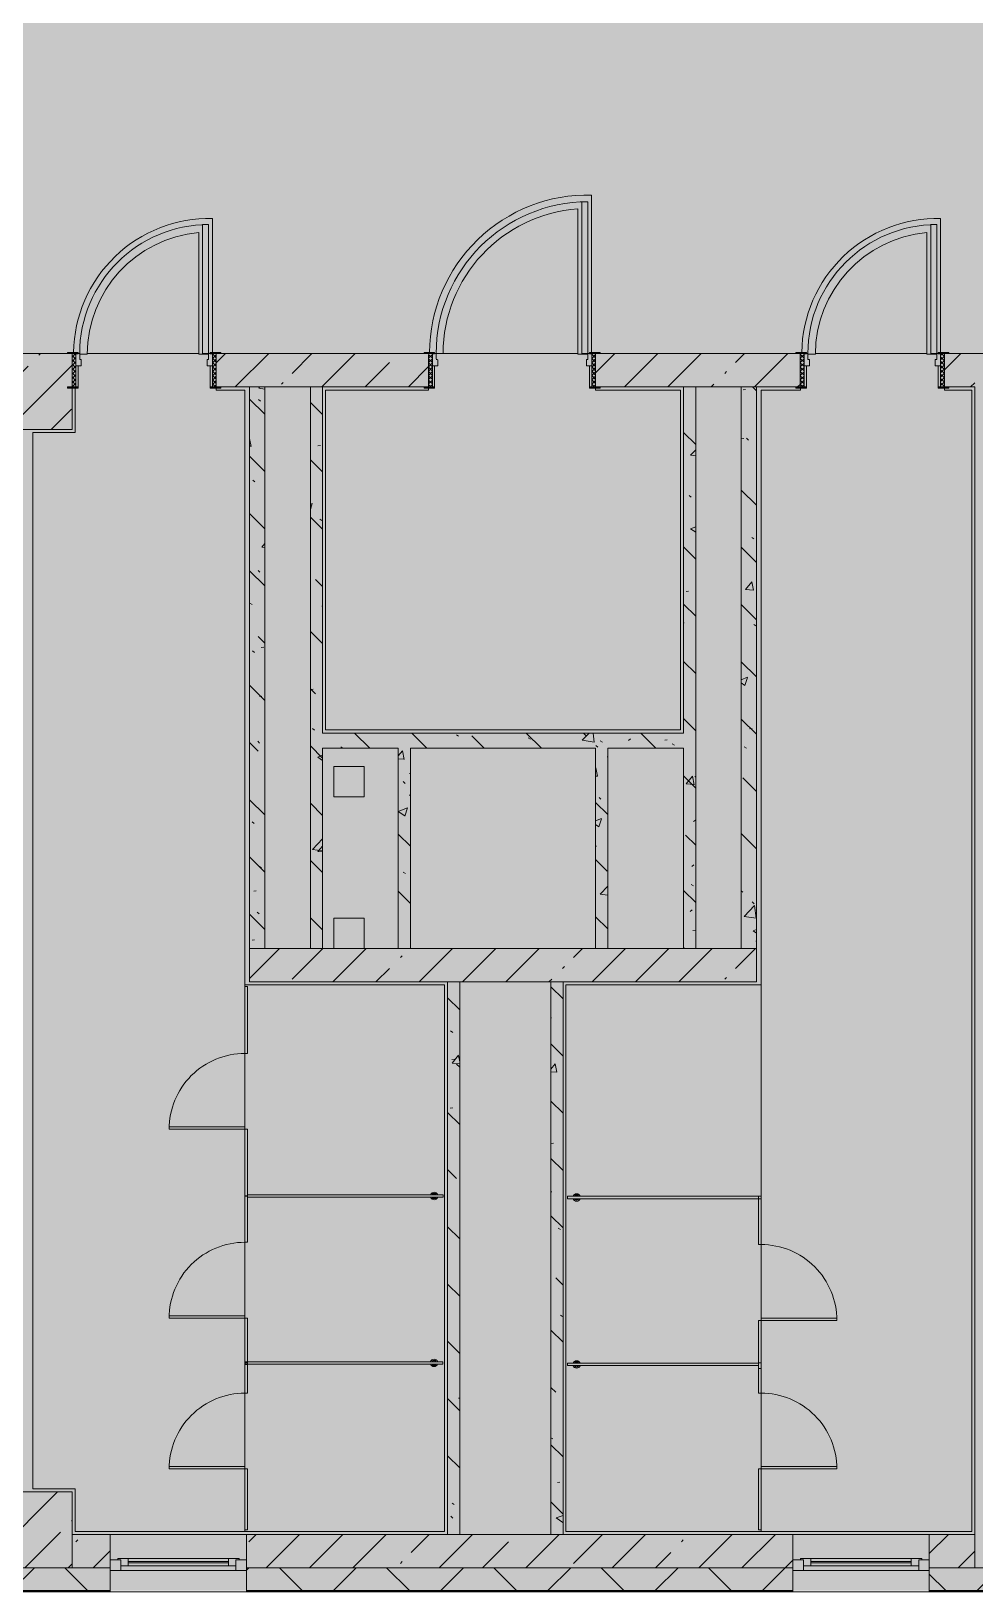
# Model space of a CAD drawing. Header units: millimetres. Extents: x 2623 to 216772, y -8553 to 29000.
# Drawn here: x 155402 to 161622, y -258 to 10024 of the extents above; entities that cross this region are included whole.
import ezdxf

# ---------------------------------------------------------------- set-up
doc = ezdxf.new("R2010")
doc.units = ezdxf.units.MM
doc.layers.add('A-DETL-GENF-6', color=7, linetype='Continuous', lineweight=9, true_color=0xc0c0c0, transparency=0.4)
for name, color, linetype, lineweight, true_color in [('A-DOOR-3', 7, 'Continuous', 5, 0xaaaaaa), ('A-DOOR-4', 7, 'Continuous', 5, 0xe2e2e2), ('A-DOOR-5', 7, 'Continuous', 5, 0xb7b7b7), ('A-DOOR-6', 7, 'Continuous', 5, 0x737373), ('A-DOOR-FRAM-3', 7, 'Continuous', 5, 0xe2e2e2), ('A-DOOR-FRAM-4', 7, 'Continuous', 5, 0xaaaaaa), ('A-DOOR-FRAM-5', 7, 'Continuous', 5, 0xb7b7b7), ('A-FLOR-2', 7, 'Continuous', 5, 0xb7b7b7), ('A-GENM-2', 7, 'Continuous', 5, 0x737373), ('A-GENM-4', 7, 'Continuous', 5, 0xe2ddcd), ('A-GLAZ-2', 7, 'Continuous', 5, 0x737373), ('A-WALL-4', 7, 'Continuous', 5, 0x737373), ('A-WALL-5', 7, 'Continuous', 9, 0x737373), ('I-WALL-3', 7, 'Continuous', 5, 0x737373), ('I-WALL-5', 7, 'Continuous', 5, 0x787878), ('S-COLS-2', 7, 'Continuous', 5, 0x737373)]:
    doc.layers.add(name, color=color, linetype=linetype, lineweight=lineweight, true_color=true_color)
for name, color, linetype, lineweight in [('A-WALL', 7, 'Continuous', 9), ('A-WALL-3', 7, 'Continuous', 5), ('I-WALL-4', 7, 'Continuous', 5), ('S-COLS-1', 7, 'Continuous', 5)]:
    doc.layers.add(name, color=color, linetype=linetype, lineweight=lineweight)
pattern_1 = [(45, (89762.2, 0), (-285.1231, 285.1231), []), (45, (90047.3, 0), (-285.1231, 285.1231), [504.031, -100.806, 16.764, -84.042])]
pattern_2 = [(135, (89762.2, 0), (-377.1708, -377.1708), [533.4, -88.9, 17.78, -88.9]), (135, (89762.2, 376.94), (-377.1708, -377.1708), []), (50, (89762.2, 0), (637.6445, -55.7866), [66.675, -733.425]), (355, (89762.2, 0), (-123.3494, 668.699), [53.34, -586.74]), (100.451, (89815.3, -4.65), (514.299, 612.908), [56.665, -623.315]), (46.184, (89762.2, 177.8), (948.7764, -147.15), [100.012, -1100.137]), (96.636, (89841.3, 165.5), (830.909, 865.997), [84.998, -934.973]), (351.184, (89762.2, 177.8), (830.918, 865.988), [80.01, -880.11]), (21, (89851.1, 133.35), (530.6506, -357.9283), [66.675, -733.425]), (326, (89851.1, 133.35), (216.308, 644.6585), [53.34, -586.74]), (71.451, (89895.3, 103.5), (746.9596, 286.7243), [56.665, -623.315]), (37.5, (89762.2, 0), (10.8105, 295.9426), [16.764, -562.864, 16.764, -578.866, -588.962]), (37.5, (89762.2, 0), (10.8105, 295.9426), [-1175.258, 16.764, -572.198]), (7.5, (89762.2, 0), (233.8692, 350.6318), [16.764, -322.834, 16.764, -549.529, -224.472]), (7.5, (89762.2, 0), (233.8692, 350.6318), [-905.891, 16.764, -207.708]), (327.5, (89563.95, 0), (474.5678, -20.0513), [16.764, -205.486, 16.764, -676.656, -920.115]), (327.5, (89563.95, 0), (474.5678, -20.0513), [-915.67, 16.764, -903.351]), (317.5, (89475.05, 0), (518.4522, 88.9934), [16.764, -272.161, 16.764, -443.738, -653.415]), (317.5, (89475.05, 0), (518.4522, 88.9934), [-749.427, 16.764, -636.651])]

# ---------------------------------------------------------------- blocks, each defined once
blk = doc.blocks.new('BSC_Колонна _Прямоугольная - 500х500-V88-3_1_2_птичка')
at = {"layer": 'S-COLS-1'}
h = blk.add_hatch(dxfattribs=at)
h.set_pattern_fill('FP_92', color=256, style=0, pattern_type=2)
h.set_pattern_definition([(45, (-65660, -150), (-285.1231, 285.1231), []), (45, (-65374.88, -150), (-285.1231, 285.1231), [504.031, -100.806, 16.764, -84.042])])
h.paths.add_polyline_path([(-250, -250), (250, -250), (250, 250), (-250, 250)])
at = {"layer": 'S-COLS-2'}
for p, q in [((250, 250), (-250, 250)), ((-250, 250), (-250, -250)), ((250, -250), (250, 250)), ((-250, -250), (250, -250))]:
    blk.add_line(p, q, dxfattribs=at)
blk = doc.blocks.new('BSC_Колонна _Прямоугольная - 500х500-V91-3_1_2_птичка')
at = {"layer": 'S-COLS-1'}
h = blk.add_hatch(dxfattribs=at)
h.set_pattern_fill('FP_95', color=256, style=0, pattern_type=2)
h.set_pattern_definition([(45, (-65660, -7650), (-285.1231, 285.1231), []), (45, (-65374.88, -7650), (-285.1231, 285.1231), [504.031, -100.806, 16.764, -84.042])])
h.paths.add_polyline_path([(-250, -250), (250, -250), (250, 22), (220, 22), (220, 30), (250, 30), (250, 250), (-250, 250), (-250, 30)])
at = {"layer": 'S-COLS-2'}
for p, q in [((220, 250), (-250, 250)), ((-250, 250), (-250, -250)), ((250, -250), (250, 22)), ((-250, -250), (250, -250))]:
    blk.add_line(p, q, dxfattribs=at)
blk = doc.blocks.new('120_Окно_СКБ_1Ст - 120_Окно_СКБ_1Ст 900х2500_h_-V106-3_1_2_птичка')
at = {"layer": 'A-GLAZ-2'}
for p, q in [((-450, -127), (-450, -57)), ((-450, -57), (-380, -57)), ((450, -57), (-450, -57)), ((-380, -57), (-380, -127)), ((380, -87), (-380, -87)), ((-380, -87), (-380, -127)), ((-330, -137), (-330, -87)), ((330, -137), (330, -87)), ((380, -127), (380, -57)), ((380, -57), (450, -57)), ((380, -127), (380, -87)), ((450, -57), (450, -127)), ((-380, -127), (-450, -127)), ((-450, -127), (-400, -127)), ((-380, -127), (-400, -127)), ((-400, -127), (-400, -137)), ((-400, -137), (400, -137)), ((400, -137), (-400, -137)), ((-330, -107), (330, -107)), ((330, -117), (-330, -117)), ((450, -127), (380, -127)), ((400, -127), (380, -127)), ((400, -127), (450, -127)), ((400, -137), (400, -127))]:
    blk.add_line(p, q, dxfattribs=at)
blk = doc.blocks.new('110_Дверь_СКБ_1Ст_Внутренняя1 - Д-7_л__950x2100h_Туалет-21784696-3_1_2_птичка')
at = {"layer": 'A-DOOR-3'}
h = blk.add_hatch(dxfattribs=at)
h.set_pattern_fill('FP_36', color=256, style=0, pattern_type=2)
h.set_pattern_definition([(135, (1826.41, 174.685), (-14.14214, -14.14214), []), (225, (1826.41, 174.685), (14.14214, -14.14214), [])])
h.paths.add_polyline_path([(487, -110), (487, 110), (462, 110), (462, -110)])
at = {"layer": 'A-DOOR-4'}
h = blk.add_hatch(color=256, dxfattribs=at)
h.paths.add_polyline_path([(462, 30), (462, 110), (437, 110), (437, 70), (427, 70), (427, 30)])
h.paths.add_polyline_path([(-403, 30), (-403, 70), (-413, 70), (-413, 110), (-438, 110), (-438, 30)])
at = {"layer": 'A-DOOR-FRAM-3'}
for points in [[(397, 110), (437, 110), (437, 960), (397, 960), (397, 539)], [(-423, 110), (-423, 118), (-493, 118), (-493, 110)], [(517, 110), (517, 118), (447, 118), (447, 110)], [(-423, -110), (-423, 30), (-438, 30), (-438, -110)], [(462, -110), (462, 30), (447, 30), (447, -110)], [(-423, -118), (-423, -110), (-493, -110), (-493, -118)], [(517, -118), (517, -110), (447, -110), (447, -118)]]:
    blk.add_hatch(color=256, dxfattribs=at).paths.add_polyline_path(points)
at = {"layer": 'A-DOOR-FRAM-4'}
h = blk.add_hatch(dxfattribs=at)
h.set_pattern_fill('FP_37', color=256, style=0, pattern_type=2)
h.set_pattern_definition([(45, (-296.384, 174.685), (-14.1421, 14.1421), []), (135, (-296.384, 174.685), (-14.1421, -14.1421), [])])
h.paths.add_polyline_path([(-438, -110), (-438, 110), (-463, 110), (-463, -110)])
at = {"layer": 'A-DOOR-5'}
for p, q in [((437, 960), (397, 960)), ((397, 960), (397, 110)), ((437, 110), (437, 960)), ((397, 110), (437, 110))]:
    blk.add_line(p, q, dxfattribs=at)
blk.add_arc((437, 110), 850, 90, 180, dxfattribs=at)
at = {"layer": 'A-DOOR-FRAM-5'}
for p, q in [((-423, 118), (-493, 118)), ((-493, 118), (-493, 110)), ((-493, 110), (-423, 110)), ((-438, 110), (-463, 110)), ((-463, 110), (-463, -110)), ((-413, 110), (-438, 110)), ((-438, 110), (-438, 30)), ((-438, -110), (-438, 110)), ((-423, 110), (-438, 110)), ((-438, 110), (-438, 109)), ((-438, 109), (-423, 109)), ((-423, 110), (-423, 118)), ((-423, 109), (-423, 110)), ((-413, 70), (-413, 110)), ((437, 110), (437, 70)), ((462, 110), (437, 110)), ((517, 118), (447, 118)), ((447, 118), (447, 110)), ((462, 110), (447, 110)), ((447, 110), (447, 109)), ((447, 110), (517, 110)), ((447, 109), (462, 109)), ((462, 30), (462, 110)), ((487, 110), (462, 110)), ((462, 110), (462, -110)), ((462, 109), (462, 110)), ((487, -110), (487, 110)), ((517, 110), (517, 118)), ((-438, 30), (-403, 30)), ((-423, 30), (-438, 30)), ((-438, 30), (-438, -110)), ((-423, -110), (-423, 30)), ((-403, 70), (-413, 70)), ((-403, 30), (-403, 70)), ((437, 70), (427, 70)), ((427, 70), (427, 30)), ((427, 30), (462, 30)), ((462, 30), (447, 30)), ((447, 30), (447, -110)), ((462, -110), (462, 30)), ((-423, -110), (-493, -110)), ((-493, -110), (-493, -118)), ((-493, -118), (-423, -118)), ((-463, -110), (-438, -110)), ((-438, -110), (-423, -110)), ((-423, -118), (-423, -110)), ((447, -110), (462, -110)), ((517, -110), (447, -110)), ((447, -110), (447, -118)), ((447, -118), (517, -118)), ((462, -110), (487, -110)), ((517, -118), (517, -110))]:
    blk.add_line(p, q, dxfattribs=at)
blk = doc.blocks.new('110_Дверь_СКБ_1Ст_Внутренняя1 - Д-4 1100x2100h_су мгн-V116-3_1_2_птичка')
at = {"layer": 'A-DOOR-3'}
h = blk.add_hatch(dxfattribs=at)
h.set_pattern_fill('FP_38', color=256, style=0, pattern_type=2)
h.set_pattern_definition([(135, (1751.41, 174.685), (-14.14214, -14.14214), []), (225, (1751.41, 174.685), (14.14214, -14.14214), [])])
h.paths.add_polyline_path([(562, -110), (562, 110), (537, 110), (537, -110)])
at = {"layer": 'A-DOOR-4'}
h = blk.add_hatch(color=256, dxfattribs=at)
h.paths.add_polyline_path([(502, 30), (537, 30), (537, 110), (512, 110), (512, 70), (502, 70)])
h.paths.add_polyline_path([(-513, 30), (-478, 30), (-480, 70), (-488, 75), (-488, 110), (-513, 110), (-513, 90)])
at = {"layer": 'A-DOOR-FRAM-3'}
for points in [[(472, 110), (512, 110), (512, 1110), (472, 1110)], [(-546, 110), (-498, 110), (-498, 118), (-568, 118), (-568, 110)], [(592, 110), (592, 118), (522, 118), (522, 110)], [(-498, -110), (-498, 30), (-513, 30), (-513, -110)], [(537, -110), (537, 30), (522, 30), (522, -110)], [(-498, -118), (-498, -110), (-568, -110), (-568, -118)], [(592, -118), (592, -110), (522, -110), (522, -118)]]:
    blk.add_hatch(color=256, dxfattribs=at).paths.add_polyline_path(points)
at = {"layer": 'A-DOOR-FRAM-4'}
h = blk.add_hatch(dxfattribs=at)
h.set_pattern_fill('FP_39', color=256, style=0, pattern_type=2)
h.set_pattern_definition([(45, (-371.384, 174.685), (-14.1421, 14.1421), []), (135, (-371.384, 174.685), (-14.1421, -14.1421), [])])
h.paths.add_polyline_path([(-513, -110), (-513, 110), (-538, 105), (-538, -110)])
at = {"layer": 'A-DOOR-5'}
for p, q in [((472, 1110), (472, 110)), ((512, 1110), (472, 1110)), ((512, 110), (512, 1110)), ((472, 110), (512, 110))]:
    blk.add_line(p, q, dxfattribs=at)
blk.add_arc((512, 110), 1000, 90, 180, dxfattribs=at)
at = {"layer": 'A-DOOR-FRAM-5'}
for p, q in [((-498, 118), (-568, 118)), ((-568, 118), (-568, 110)), ((-568, 110), (-498, 110)), ((-513, 110), (-538, 110)), ((-538, 105), (-538, -110)), ((-488, 110), (-513, 110)), ((-513, 110), (-513, 30)), ((-513, -110), (-513, 110)), ((-498, 110), (-513, 110)), ((-513, 110), (-513, 109)), ((-513, 109), (-498, 109)), ((-498, 110), (-498, 118)), ((-498, 109), (-498, 110)), ((-488, 75), (-488, 110)), ((512, 110), (512, 70)), ((537, 110), (512, 110)), ((592, 118), (522, 118)), ((522, 118), (522, 110)), ((537, 110), (522, 110)), ((522, 110), (522, 109)), ((522, 110), (592, 110)), ((522, 109), (537, 109)), ((537, 30), (537, 110)), ((562, 110), (537, 110)), ((537, 110), (537, -110)), ((537, 109), (537, 110)), ((562, -110), (562, 110)), ((592, 110), (592, 118)), ((-513, 30), (-478, 30)), ((-498, 30), (-513, 30)), ((-513, 30), (-513, -110)), ((-498, -110), (-498, 30)), ((-480, 70), (-488, 70)), ((-478, 30), (-478, 69)), ((512, 70), (502, 70)), ((502, 70), (502, 30)), ((502, 30), (537, 30)), ((537, 30), (522, 30)), ((522, 30), (522, -110)), ((537, -110), (537, 30)), ((-498, -110), (-568, -110)), ((-568, -110), (-568, -118)), ((-568, -118), (-498, -118)), ((-538, -110), (-513, -110)), ((-513, -110), (-498, -110)), ((-498, -118), (-498, -110)), ((522, -110), (537, -110)), ((592, -110), (522, -110)), ((522, -110), (522, -118)), ((522, -118), (592, -118)), ((537, -110), (562, -110)), ((592, -118), (592, -110))]:
    blk.add_line(p, q, dxfattribs=at)
blk = doc.blocks.new('131_Сантехническая перегородка_Дверь_ поз_4 - СД-1-V223-3_1_2_птичка')
at = {"layer": 'A-GENM-4'}
for points in [[(-190, 8), (-190, -8), (250, -8), (250, 8), (-81, 8)], [(750, -8), (1190, -8), (1190, 8), (750, 8)]]:
    blk.add_hatch(color=256, dxfattribs=at).paths.add_polyline_path(points)
at = {"layer": 'A-DOOR-6'}
for p, q in [((266, 508), (250, 508)), ((250, 8), (250, 508)), ((266, 8), (266, 508)), ((266, 8), (250, 8))]:
    blk.add_line(p, q, dxfattribs=at)
blk.add_arc((250, 8), 500, 360, 90, dxfattribs=at)
at = {"layer": 'A-GENM-2'}
for p, q in [((250, 8), (-190, 8)), ((-190, 8), (-190, -8)), ((250, -8), (250, 8)), ((1190, 8), (750, 8)), ((750, 8), (750, -8)), ((1190, -8), (1190, 8)), ((-190, -8), (250, -8)), ((750, -8), (1190, -8))]:
    blk.add_line(p, q, dxfattribs=at)
blk = doc.blocks.new('131_Сантехническая перегородка_Дверь - СД-1-V224-3_1_2_птичка')
at = {"layer": 'A-GENM-4'}
for points in [[(0, -8), (317, -8), (317, 8), (0, 8)], [(817, 8), (817, -8), (1135, -8), (1135, 8)]]:
    blk.add_hatch(color=256, dxfattribs=at).paths.add_polyline_path(points)
at = {"layer": 'A-DOOR-6'}
for p, q in [((333, -8), (317, -8)), ((317, -8), (317, -508)), ((333, -8), (333, -508)), ((333, -508), (317, -508))]:
    blk.add_line(p, q, dxfattribs=at)
blk.add_arc((317, -8), 500, 270, 0, dxfattribs=at)
at = {"layer": 'A-GENM-2'}
for p, q in [((317, 8), (0, 8)), ((0, 8), (0, -8)), ((317, -8), (317, 8)), ((1135, 8), (817, 8)), ((817, 8), (817, -8)), ((1135, -8), (1135, 8)), ((0, -8), (317, -8)), ((817, -8), (1135, -8))]:
    blk.add_line(p, q, dxfattribs=at)
blk = doc.blocks.new('131_Сантехническая перегородка_Дверь - СД-1-V225-3_1_2_птичка')
at = {"layer": 'A-GENM-4'}
for points in [[(0, -8), (305, -8), (305, 8), (0, 8)], [(805, -8), (1110, -8), (1110, 8), (805, 8)]]:
    blk.add_hatch(color=256, dxfattribs=at).paths.add_polyline_path(points)
at = {"layer": 'A-DOOR-6'}
for p, q in [((321, 508), (305, 508)), ((305, 8), (305, 508)), ((321, 8), (321, 508)), ((321, 8), (305, 8))]:
    blk.add_line(p, q, dxfattribs=at)
blk.add_arc((305, 8), 500, 360, 90, dxfattribs=at)
at = {"layer": 'A-GENM-2'}
for p, q in [((305, 8), (0, 8)), ((0, 8), (0, -8)), ((305, -8), (305, 8)), ((1110, 8), (805, 8)), ((805, 8), (805, -8)), ((1110, -8), (1110, 8)), ((0, -8), (305, -8)), ((805, -8), (1110, -8))]:
    blk.add_line(p, q, dxfattribs=at)
blk = doc.blocks.new('131_Сантехническая перегородка_Дверь_сдвиг_ - СД-1-V226-3_1_2_птичка')
at = {"layer": 'A-GENM-4'}
for points in [[(0, -8), (400, -8), (400, 8), (0, 8)], [(900, -8), (1100, -8), (1100, 8), (900, 8)]]:
    blk.add_hatch(color=256, dxfattribs=at).paths.add_polyline_path(points)
at = {"layer": 'A-DOOR-6'}
for p, q in [((416, 508), (400, 508)), ((400, 8), (400, 508)), ((416, 8), (416, 508)), ((416, 8), (400, 8))]:
    blk.add_line(p, q, dxfattribs=at)
blk.add_arc((400, 8), 500, 360, 90, dxfattribs=at)
at = {"layer": 'A-GENM-2'}
for p, q in [((400, 8), (0, 8)), ((0, 8), (0, -8)), ((400, -8), (400, 8)), ((1100, 8), (900, 8)), ((900, 8), (900, -8)), ((1100, -8), (1100, 8)), ((0, -8), (400, -8)), ((900, -8), (1100, -8))]:
    blk.add_line(p, q, dxfattribs=at)
blk = doc.blocks.new('131_Сантехническая перегородка_Дверь_сдвиг_ - СД-1-V227-3_1_2_птичка')
at = {"layer": 'A-GENM-4'}
for points in [[(0, -8), (400, -8), (400, 8), (0, 8)], [(900, 8), (900, -8), (1100, -8), (1100, 8)]]:
    blk.add_hatch(color=256, dxfattribs=at).paths.add_polyline_path(points)
at = {"layer": 'A-DOOR-6'}
for p, q in [((416, -8), (400, -8)), ((400, -8), (400, -508)), ((416, -8), (416, -508)), ((416, -508), (400, -508))]:
    blk.add_line(p, q, dxfattribs=at)
blk.add_arc((400, -8), 500, 270, 0, dxfattribs=at)
at = {"layer": 'A-GENM-2'}
for p, q in [((400, 8), (0, 8)), ((0, 8), (0, -8)), ((400, -8), (400, 8)), ((1100, 8), (900, 8)), ((900, 8), (900, -8)), ((1100, -8), (1100, 8)), ((0, -8), (400, -8)), ((900, -8), (1100, -8))]:
    blk.add_line(p, q, dxfattribs=at)
blk = doc.blocks.new('131_Сантехническая перегородка - СП-4-V228-3_1_2_птичка')
at = {"layer": 'A-GENM-4'}
blk.add_hatch(color=256, dxfattribs=at).paths.add_polyline_path([(1330, -8), (1330, 8), (55, 8), (55, -8), (799, -8)])
at = {"layer": 'A-GENM-2'}
for p, q in [((1330, 8), (55, 8)), ((55, 8), (55, -8)), ((1330, -8), (1330, 8)), ((55, -8), (1330, -8))]:
    blk.add_line(p, q, dxfattribs=at)
at = {"layer": 'A-GENM-2', "flags": 128}
for points in [[(127, 8), (126, 9), (126, 9), (126, 9), (125, 10), (125, 10), (124, 11), (124, 11), (123, 12), (123, 12), (123, 12), (122, 13), (122, 13), (121, 13), (120, 14), (120, 14), (119, 14), (119, 14), (118, 14), (118, 15), (117, 15), (116, 15), (116, 15), (115, 15), (115, 15), (114, 15), (113, 15), (113, 15), (112, 15), (112, 15), (111, 15), (110, 15), (110, 15), (109, 14), (109, 14), (108, 14), (108, 14), (107, 13), (107, 13), (106, 13), (106, 13), (105, 12), (105, 12), (104, 11), (104, 11), (103, 11), (103, 10), (102, 10), (102, 9), (102, 9), (101, 8), (101, 8)], [(101, -8), (101, -9), (102, -9), (102, -9), (103, -10), (103, -10), (103, -11), (104, -11), (104, -12), (105, -12), (105, -12), (106, -13), (106, -13), (107, -13), (107, -14), (108, -14), (108, -14), (109, -14), (110, -14), (110, -15), (111, -15), (111, -15), (112, -15), (113, -15), (113, -15), (114, -15), (114, -15), (115, -15), (116, -15), (116, -15), (117, -15), (117, -15), (118, -15), (118, -14), (119, -14), (120, -14), (120, -14), (121, -13), (121, -13), (122, -13), (122, -13), (123, -12), (123, -12), (124, -11), (124, -11), (125, -11), (125, -10), (125, -10), (126, -9), (126, -9), (126, -8), (127, -8)]]:
    blk.add_lwpolyline(points, dxfattribs=at)
at = {"layer": 'A-GENM-2'}
for radius, start, end in [(24.6, 19.9113, 160.0887), (17.6, 45, 135), (17.6, 45, 135), (15.1, 45, 135), (24.6, 199.9113, 340.0887), (17.6, 225, 315), (17.6, 225, 315), (15.1, 225, 315)]:
    blk.add_arc((114, 0), radius, start, end, dxfattribs=at)
blk = doc.blocks.new('131_Сантехническая перегородка - СП-4-V229-3_1_2_птичка')
at = {"layer": 'A-GENM-4'}
blk.add_hatch(color=256, dxfattribs=at).paths.add_polyline_path([(1330, -8), (1330, 8), (71, 8), (71, -8), (815, -8)])
at = {"layer": 'A-GENM-2'}
for p, q in [((1330, 8), (71, 8)), ((71, 8), (71, -8)), ((1330, -8), (1330, 8)), ((71, -8), (1330, -8))]:
    blk.add_line(p, q, dxfattribs=at)
at = {"layer": 'A-GENM-2', "flags": 128}
for points in [[(143, 8), (142, 9), (142, 9), (142, 9), (141, 10), (141, 10), (141, 11), (140, 11), (140, 12), (139, 12), (139, 12), (138, 13), (138, 13), (137, 13), (137, 14), (136, 14), (135, 14), (135, 14), (134, 14), (134, 15), (133, 15), (133, 15), (132, 15), (131, 15), (131, 15), (130, 15), (130, 15), (129, 15), (128, 15), (128, 15), (127, 15), (127, 15), (126, 15), (125, 14), (125, 14), (124, 14), (124, 14), (123, 13), (123, 13), (122, 13), (122, 13), (121, 12), (121, 12), (120, 11), (120, 11), (119, 11), (119, 10), (119, 10), (118, 9), (118, 9), (117, 8), (117, 8)], [(117, -8), (118, -9), (118, -9), (118, -9), (119, -10), (119, -10), (120, -11), (120, -11), (120, -12), (121, -12), (121, -12), (122, -13), (122, -13), (123, -13), (123, -14), (124, -14), (125, -14), (125, -14), (126, -14), (126, -15), (127, -15), (127, -15), (128, -15), (129, -15), (129, -15), (130, -15), (130, -15), (131, -15), (132, -15), (132, -15), (133, -15), (133, -15), (134, -15), (135, -14), (135, -14), (136, -14), (136, -14), (137, -13), (137, -13), (138, -13), (138, -13), (139, -12), (139, -12), (140, -11), (140, -11), (141, -11), (141, -10), (142, -10), (142, -9), (142, -9), (143, -8), (143, -8)]]:
    blk.add_lwpolyline(points, dxfattribs=at)
at = {"layer": 'A-GENM-2'}
for radius, start, end in [(24.6, 19.9113, 160.0887), (17.6, 45, 135), (17.6, 45, 135), (15.1, 45, 135), (24.6, 199.9113, 340.0887), (17.6, 225, 315), (17.6, 225, 315), (15.1, 225, 315)]:
    blk.add_arc((130, 0), radius, start, end, dxfattribs=at)
blk = doc.blocks.new('131_Сантехническая перегородка - СП-4-V230-3_1_2_птичка')
at = {"layer": 'A-GENM-4'}
blk.add_hatch(color=256, dxfattribs=at).paths.add_polyline_path([(1330, 8), (40, 8), (40, -8), (1330, -8)])
at = {"layer": 'A-GENM-2'}
for p, q in [((1330, 8), (40, 8)), ((40, 8), (40, -8)), ((1330, -8), (1330, 8)), ((40, -8), (1330, -8))]:
    blk.add_line(p, q, dxfattribs=at)
at = {"layer": 'A-GENM-2', "flags": 128}
for points in [[(111, 8), (111, 9), (111, 9), (110, 9), (110, 10), (110, 10), (109, 11), (109, 11), (108, 12), (108, 12), (107, 12), (107, 13), (106, 13), (106, 13), (105, 14), (105, 14), (104, 14), (103, 14), (103, 14), (102, 15), (102, 15), (101, 15), (101, 15), (100, 15), (99, 15), (99, 15), (98, 15), (98, 15), (97, 15), (96, 15), (96, 15), (95, 15), (95, 15), (94, 14), (93, 14), (93, 14), (92, 14), (92, 13), (91, 13), (91, 13), (90, 13), (90, 12), (89, 12), (89, 11), (88, 11), (88, 11), (87, 10), (87, 10), (87, 9), (86, 9), (86, 8), (86, 8)], [(86, -8), (86, -9), (86, -9), (87, -9), (87, -10), (88, -10), (88, -11), (89, -11), (89, -12), (89, -12), (90, -12), (90, -13), (91, -13), (91, -13), (92, -14), (93, -14), (93, -14), (94, -14), (94, -14), (95, -15), (95, -15), (96, -15), (97, -15), (97, -15), (98, -15), (98, -15), (99, -15), (100, -15), (100, -15), (101, -15), (101, -15), (102, -15), (103, -15), (103, -14), (104, -14), (104, -14), (105, -14), (105, -13), (106, -13), (106, -13), (107, -13), (107, -12), (108, -12), (108, -11), (109, -11), (109, -11), (110, -10), (110, -10), (110, -9), (111, -9), (111, -8), (111, -8)]]:
    blk.add_lwpolyline(points, dxfattribs=at)
at = {"layer": 'A-GENM-2'}
for radius, start, end in [(24.6, 19.9113, 160.0887), (17.6, 45, 135), (17.6, 45, 135), (15.1, 45, 135), (24.6, 199.9113, 340.0887), (17.6, 225, 315), (17.6, 225, 315), (15.1, 225, 315)]:
    blk.add_arc((99, 0), radius, start, end, dxfattribs=at)
blk = doc.blocks.new('131_Сантехническая перегородка - СП-4-V231-3_1_2_птичка')
at = {"layer": 'A-GENM-4'}
blk.add_hatch(color=256, dxfattribs=at).paths.add_polyline_path([(1330, 8), (26, 8), (26, -8), (1330, -8)])
at = {"layer": 'A-GENM-2'}
for p, q in [((1330, 8), (26, 8)), ((26, 8), (26, -8)), ((1330, -8), (1330, 8)), ((26, -8), (1330, -8))]:
    blk.add_line(p, q, dxfattribs=at)
at = {"layer": 'A-GENM-2', "flags": 128}
for points in [[(97, 8), (97, 9), (96, 9), (96, 9), (96, 10), (95, 10), (95, 11), (94, 11), (94, 12), (93, 12), (93, 12), (92, 13), (92, 13), (91, 13), (91, 14), (90, 14), (90, 14), (89, 14), (89, 14), (88, 15), (87, 15), (87, 15), (86, 15), (86, 15), (85, 15), (84, 15), (84, 15), (83, 15), (83, 15), (82, 15), (81, 15), (81, 15), (80, 15), (80, 14), (79, 14), (78, 14), (78, 14), (77, 13), (77, 13), (76, 13), (76, 13), (75, 12), (75, 12), (74, 11), (74, 11), (74, 11), (73, 10), (73, 10), (72, 9), (72, 9), (72, 8), (71, 8)], [(71, -8), (72, -9), (72, -9), (72, -9), (73, -10), (73, -10), (74, -11), (74, -11), (75, -12), (75, -12), (76, -12), (76, -13), (77, -13), (77, -13), (78, -14), (78, -14), (79, -14), (79, -14), (80, -14), (80, -15), (81, -15), (82, -15), (82, -15), (83, -15), (83, -15), (84, -15), (85, -15), (85, -15), (86, -15), (86, -15), (87, -15), (88, -15), (88, -15), (89, -14), (89, -14), (90, -14), (90, -14), (91, -13), (92, -13), (92, -13), (93, -13), (93, -12), (94, -12), (94, -11), (94, -11), (95, -11), (95, -10), (96, -10), (96, -9), (96, -9), (97, -8), (97, -8)]]:
    blk.add_lwpolyline(points, dxfattribs=at)
at = {"layer": 'A-GENM-2'}
for radius, start, end in [(24.6, 19.9113, 160.0887), (17.6, 45, 135), (17.6, 45, 135), (15.1, 45, 135), (24.6, 199.9113, 340.0887), (17.6, 225, 315), (17.6, 225, 315), (15.1, 225, 315)]:
    blk.add_arc((84, 0), radius, start, end, dxfattribs=at)

msp = doc.modelspace()

# ---------------------------------------------------------------- hatches: boundary and pattern name
at = {"layer": 'A-DETL-GENF-6'}
msp.add_hatch(color=256, dxfattribs=at).paths.add_polyline_path([(160614.1, -251.7), (165612.2, -251.7), (165612.2, 3288.3), (174332.2, 3288.3), (174332.2, 27348.3), (131672.2, 27348.3), (131672.2, 23888.3), (128072.3, 23888.3), (128072.3, -251.7), (159681.9, -251.7)])
at = {"layer": 'A-WALL-3'}
h = msp.add_hatch(dxfattribs=at)
h.set_pattern_fill('FP_105', color=256, style=0, pattern_type=2)
h.set_pattern_definition([(45, (89762.2, 0), (-353.5534, 353.5534), []), (135, (89762.2, 0), (-353.5534, -353.5534), [])])
h.paths.add_polyline_path([(160422.2, -250), (160422.2, -100), (156822.2, -100), (156822.2, -250), (159681.9, -250)])
h.paths.add_polyline_path([(165462.2, -250), (165462.2, -100), (161322.2, -100), (161322.2, -250), (165275.2, -250)])
h.paths.add_polyline_path([(147563.3, -250), (147572.2, -250), (147572.2, -100), (146389.3, -100), (146389.3, -250), (146631.1, -250)])
h.paths.add_polyline_path([(151172.2, -250), (151372.2, -250), (151372.2, -100), (150672.2, -100), (150672.2, -250)])
h.paths.add_polyline_path([(153472.2, -250), (154022.2, -250), (154022.2, -100), (153472.2, -100)])
h.paths.add_polyline_path([(155672.2, -250), (155922.2, -250), (155922.2, -100), (154922.2, -100), (154922.2, -250), (155172.2, -250)])
at = {"layer": 'I-WALL-4'}
h = msp.add_hatch(dxfattribs=at)
h.set_pattern_fill('FP_101', color=256, style=0, pattern_type=2)
h.set_pattern_definition(pattern_1)
h.paths.add_polyline_path([(160472.2, 7680), (160472.2, 7900), (159122.2, 7900), (159122.2, 7680), (160442.2, 7680)])
h.paths.add_polyline_path([(161422.2, 7680), (161622.2, 7680), (161622.2, 7900), (161422.2, 7900), (161422.2, 7750.3)])
h.paths.add_polyline_path([(156942.2, 7680), (158022.2, 7680), (158022.2, 7900), (156622.2, 7900), (156622.2, 7680), (156842.2, 7680)])
h = msp.add_hatch(dxfattribs=at)
h.set_pattern_fill('FP_101', color=256, style=0, pattern_type=2)
h.set_pattern_definition(pattern_1)
h.paths.add_polyline_path([(158147.2, 3760), (160182.2, 3760), (160182.2, 3980), (156842.2, 3980), (156842.2, 3760), (157817.5, 3760)])
h = msp.add_hatch(dxfattribs=at)
h.set_pattern_fill('FP_101', color=256, style=0, pattern_type=2)
h.set_pattern_definition(pattern_1)
h.paths.add_polyline_path([(161546.4, -100), (161622.2, -100), (161622.2, 120), (161322.2, 120), (161322.2, -100)])
h.paths.add_polyline_path([(160422.2, -100), (160422.2, 120), (156822.2, 120), (156822.2, -100), (159681.9, -100)])
h.paths.add_polyline_path([(155922.2, -100), (155922.2, 120), (155672.2, 120), (155672.2, -100)])
at = {"layer": 'I-WALL-5'}
h = msp.add_hatch(dxfattribs=at)
h.set_pattern_fill('FP_111', color=256, style=0, pattern_type=2)
h.set_pattern_definition(pattern_2)
h.paths.add_polyline_path([(156942.2, 3980), (156942.2, 7680), (156842.2, 7680), (156842.2, 3980)])
h = msp.add_hatch(dxfattribs=at)
h.set_pattern_fill('FP_111', color=256, style=0, pattern_type=2)
h.set_pattern_definition(pattern_2)
h.paths.add_polyline_path([(157242.2, 3980), (157322.2, 3980), (157322.2, 7680), (157242.2, 7680), (157242.2, 4279.6)])
h = msp.add_hatch(dxfattribs=at)
h.set_pattern_fill('FP_111', color=256, style=0, pattern_type=2)
h.set_pattern_definition(pattern_2)
h.paths.add_polyline_path([(159782.2, 3980), (159782.2, 7680), (159702.2, 7680), (159702.2, 3980)])
h = msp.add_hatch(dxfattribs=at)
h.set_pattern_fill('FP_111', color=256, style=0, pattern_type=2)
h.set_pattern_definition(pattern_2)
h.paths.add_polyline_path([(160182.2, 3980), (160182.2, 7680), (160082.2, 7680), (160082.2, 3980)])
h = msp.add_hatch(dxfattribs=at)
h.set_pattern_fill('FP_111', color=256, style=0, pattern_type=2)
h.set_pattern_definition(pattern_2)
h.paths.add_polyline_path([(159702.2, 5300), (159702.2, 5400), (157322.2, 5400), (157322.2, 5300), (159202.2, 5300)])
h = msp.add_hatch(dxfattribs=at)
h.set_pattern_fill('FP_111', color=256, style=0, pattern_type=2)
h.set_pattern_definition(pattern_2)
h.paths.add_polyline_path([(157902.2, 3980), (157902.2, 5300), (157822.2, 5300), (157822.2, 3980)])
h = msp.add_hatch(dxfattribs=at)
h.set_pattern_fill('FP_111', color=256, style=0, pattern_type=2)
h.set_pattern_definition(pattern_2)
h.paths.add_polyline_path([(159202.2, 3980), (159202.2, 5300), (159122.2, 5300), (159122.2, 3980)])
h = msp.add_hatch(dxfattribs=at)
h.set_pattern_fill('FP_111', color=256, style=0, pattern_type=2)
h.set_pattern_definition(pattern_2)
h.paths.add_polyline_path([(158227.2, 120), (158227.2, 3760), (158147.2, 3760), (158147.2, 120)])
h = msp.add_hatch(dxfattribs=at)
h.set_pattern_fill('FP_111', color=256, style=0, pattern_type=2)
h.set_pattern_definition(pattern_2)
h.paths.add_polyline_path([(158828.1, 120), (158908.1, 120), (158908.1, 3760), (158828.1, 3760), (158828.1, 1965.8)])

# ---------------------------------------------------------------- linework, layer by layer
at = {"layer": 'A-FLOR-2'}
for p, q in [((159006.4, 8852.7), (159006.4, 7895.1)), ((159096.4, 7908), (159096.4, 8944.7)), ((156596.4, 7908), (156596.4, 8789.8)), ((161396.4, 7908), (161396.4, 8789.8)), ((156506.4, 8697), (156506.4, 7895.1)), ((161306.4, 8697), (161306.4, 7895.1)), ((155722.2, 7895.1), (155771.4, 7895.1)), ((155771.7, 7900), (156506.4, 7900)), ((156506.4, 7895.1), (156572.2, 7895.1)), ((158072.2, 7900), (158117.2, 7900)), ((159006.4, 7900), (158117.2, 7900)), ((159006.4, 7895.1), (159072.2, 7895.1)), ((160522.2, 7895.1), (160571.4, 7895.1)), ((160571.7, 7900), (161306.4, 7900)), ((161306.4, 7895.1), (161372.2, 7895.1)), ((155692.2, 7672), (155692.2, 7380)), ((156622.2, 7660), (156622.2, 7672)), ((156811.2, 7660), (156622.2, 7660)), ((156811.2, 7660), (156811.2, 3729)), ((158022.2, 7660), (157342.2, 7660)), ((157342.2, 7660), (157342.2, 5420)), ((158022.2, 7672), (158022.2, 7660)), ((159122.2, 7660), (159122.2, 7672)), ((159682.2, 7660), (159122.2, 7660)), ((159682.2, 5420), (159682.2, 7660)), ((160472.2, 7660), (160213.2, 7660)), ((160213.2, 2347.5), (160213.2, 7660)), ((160472.2, 7672), (160472.2, 7660)), ((161422.2, 7660), (161422.2, 7672)), ((161602.2, 7660), (161422.2, 7660)), ((161602.2, 140), (161602.2, 7660)), ((155692.2, 7380), (155412.2, 7380)), ((155412.2, 7380), (155412.2, 420)), ((157342.2, 5420), (159682.2, 5420)), ((157397.2, 4980), (157397.2, 5180)), ((157397.2, 5180), (157597.2, 5180)), ((157597.2, 5180), (157597.2, 4980)), ((157597.2, 4980), (157397.2, 4980)), ((157397.2, 3980), (157397.2, 4180)), ((157397.2, 4180), (157597.2, 4180)), ((157597.2, 4180), (157597.2, 3980)), ((158127.2, 3740), (156811.2, 3740)), ((158127.2, 140), (158127.2, 3740)), ((158927.2, 3740), (158927.2, 140)), ((160213.2, 3740), (158927.2, 3740)), ((156811.2, 2789), (156811.2, 3289)), ((156811.2, 1545.2), (156811.2, 2045.2)), ((160213.2, 2030.1), (160213.2, 1530.1)), ((156811.2, 551), (156811.2, 1051)), ((160213.2, 1051), (160213.2, 551)), ((155412.2, 420), (155692.2, 420)), ((155692.2, 420), (155692.2, 140)), ((155692.2, 140), (158127.2, 140)), ((156811.2, 140), (156811.2, 151)), ((158927.2, 140), (161602.2, 140)), ((160213.2, 151), (160213.2, 140))]:
    msp.add_line(p, q, dxfattribs=at)
for centre, radius, start, end in [((159072.2, 7900), 1045, 88.67391, 179.56055), ((159072.2, 7900), 955, 93.9518, 180), ((156576.4, 7895.1), 895, 88.71954, 179.17007), ((161376.4, 7895.1), 895, 88.71954, 179.17007), ((156576.4, 7895.1), 805, 94.98854, 180), ((161376.4, 7895.1), 805, 94.98854, 180)]:
    msp.add_arc(centre, radius, start, end, dxfattribs=at)
at = {"layer": 'A-WALL'}
for p, q in [((154922.2, -253), (155922.2, -253)), ((156822.2, -253), (160422.2, -253)), ((161322.2, -253), (165615.2, -253))]:
    msp.add_line(p, q, dxfattribs=at)
at = {"layer": 'A-WALL-3'}
for p, q in [((146172.2, -258), (155922.2, -258)), ((155922.2, -258), (165620.2, -258))]:
    msp.add_line(p, q, dxfattribs=at)
at = {"layer": 'A-WALL-4'}
for p, q in [((155922.2, -258), (155922.2, -100)), ((156822.2, -100), (156822.2, -258)), ((160422.2, -258), (160422.2, -100)), ((161322.2, -100), (161322.2, -258))]:
    msp.add_line(p, q, dxfattribs=at)
at = {"layer": 'A-WALL-5'}
for p, q in [((156942.2, 7680), (156842.2, 7680)), ((157322.2, 7680), (157242.2, 7680)), ((159782.2, 7680), (159702.2, 7680)), ((160182.2, 7680), (160082.2, 7680)), ((156842.2, 3980), (156942.2, 3980)), ((157242.2, 3980), (157322.2, 3980)), ((157822.2, 3980), (157902.2, 3980)), ((159122.2, 3980), (159202.2, 3980)), ((159702.2, 3980), (159782.2, 3980)), ((160082.2, 3980), (160182.2, 3980)), ((158227.2, 3760), (158147.2, 3760)), ((158908.1, 3760), (158828.1, 3760)), ((158147.2, 120), (158227.2, 120)), ((158828.1, 120), (158908.1, 120)), ((155922.2, -100), (155672.2, -100)), ((160422.2, -100), (156822.2, -100)), ((161322.2, -100), (165462.2, -100)), ((154922.2, -250), (155922.2, -250)), ((156822.2, -250), (160422.2, -250)), ((161322.2, -250), (165612.2, -250))]:
    msp.add_line(p, q, dxfattribs=at)
at = {"layer": 'I-WALL-3'}
for p, q in [((157992.2, 7900), (156652.2, 7900)), ((160442.2, 7900), (159152.2, 7900)), ((161622.2, 7900), (161452.2, 7900)), ((162012.2, 7900), (161622.2, 7900)), ((156652.2, 7680), (156842.2, 7680)), ((156842.2, 7680), (156842.2, 3760)), ((156942.2, 3980), (156942.2, 7680)), ((156942.2, 7680), (157242.2, 7680)), ((157242.2, 7680), (157242.2, 3980)), ((157322.2, 5400), (157322.2, 7680)), ((157322.2, 7680), (157992.2, 7680)), ((159152.2, 7680), (159702.2, 7680)), ((159702.2, 7680), (159702.2, 5400)), ((159782.2, 3980), (159782.2, 7680)), ((159782.2, 7680), (160082.2, 7680)), ((160082.2, 7680), (160082.2, 3980)), ((160182.2, 3760), (160182.2, 7680)), ((160182.2, 7680), (160442.2, 7680)), ((161452.2, 7680), (161622.2, 7680)), ((161622.2, -100), (161622.2, 7680)), ((159702.2, 5400), (157322.2, 5400)), ((157322.2, 3980), (157322.2, 5300)), ((157322.2, 5300), (157822.2, 5300)), ((157822.2, 5300), (157822.2, 3980)), ((157902.2, 5300), (159122.2, 5300)), ((157902.2, 3980), (157902.2, 5300)), ((159122.2, 5300), (159122.2, 3980)), ((159202.2, 5300), (159702.2, 5300)), ((159202.2, 3980), (159202.2, 5300)), ((159702.2, 5300), (159702.2, 3980)), ((157242.2, 3980), (156942.2, 3980)), ((157822.2, 3980), (157322.2, 3980)), ((159122.2, 3980), (157902.2, 3980)), ((159702.2, 3980), (159202.2, 3980)), ((160082.2, 3980), (159782.2, 3980)), ((156842.2, 3760), (158147.2, 3760)), ((158147.2, 3760), (158147.2, 120)), ((158227.2, 3760), (158828.1, 3760)), ((158227.2, 120), (158227.2, 3760)), ((158828.1, 3760), (158828.1, 120)), ((158908.1, 3760), (160182.2, 3760)), ((158908.1, 120), (158908.1, 3760)), ((158147.2, 120), (155672.2, 120)), ((155922.2, -100), (155922.2, 120)), ((156822.2, 120), (156822.2, -100)), ((158828.1, 120), (158227.2, 120)), ((161622.2, 120), (158908.1, 120)), ((160422.2, -100), (160422.2, 120)), ((161322.2, 120), (161322.2, -100))]:
    msp.add_line(p, q, dxfattribs=at)

# ---------------------------------------------------------------- block references
at = {"layer": 'A-DOOR-5'}
for name, p in [('110_Дверь_СКБ_1Ст_Внутренняя1 - Д-4 1100x2100h_су мгн-V116-3_1_2_птичка', (158559.7, 7790)), ('110_Дверь_СКБ_1Ст_Внутренняя1 - Д-7_л__950x2100h_Туалет-21784696-3_1_2_птичка', (156134.7, 7790)), ('110_Дверь_СКБ_1Ст_Внутренняя1 - Д-7_л__950x2100h_Туалет-21784696-3_1_2_птичка', (160934.7, 7790))]:
    msp.add_blockref(name, p, dxfattribs=at)
at = {"layer": 'A-GENM-2'}
for name, p, rotation in [('131_Сантехническая перегородка_Дверь_ поз_4 - СД-1-V223-3_1_2_птичка', (156819.2, 2539), 89.99999999997657), ('131_Сантехническая перегородка - СП-4-V230-3_1_2_птичка', (158157.5, 2350), 180), ('131_Сантехническая перегородка_Дверь - СД-1-V225-3_1_2_птичка', (156819.2, 1240), 89.99999999997657), ('131_Сантехническая перегородка_Дверь - СД-1-V224-3_1_2_птичка', (160205.2, 1212.8), 90.00000000002345), ('131_Сантехническая перегородка_Дверь_сдвиг_ - СД-1-V226-3_1_2_птичка', (156819.2, 151), 89.99999999997657), ('131_Сантехническая перегородка - СП-4-V231-3_1_2_птичка', (158141.7, 1250), 180), ('131_Сантехническая перегородка_Дверь_сдвиг_ - СД-1-V227-3_1_2_птичка', (160205.2, 151), 90.00000000002345)]:
    msp.add_blockref(name, p, dxfattribs=dict(at, rotation=rotation))
for name, p in [('131_Сантехническая перегородка - СП-4-V228-3_1_2_птичка', (158883, 2340)), ('131_Сантехническая перегородка - СП-4-V229-3_1_2_птичка', (158866.9, 1240))]:
    msp.add_blockref(name, p, dxfattribs=at)
at = {"layer": 'A-GLAZ-2', "rotation": 180}
for p in [(156372.2, -175), (160872.2, -175)]:
    msp.add_blockref('120_Окно_СКБ_1Ст - 120_Окно_СКБ_1Ст 900х2500_h_-V106-3_1_2_птичка', p, dxfattribs=at)
at = {"layer": 'S-COLS-2'}
for name, p in [('BSC_Колонна _Прямоугольная - 500х500-V91-3_1_2_птичка', (155422.2, 7650)), ('BSC_Колонна _Прямоугольная - 500х500-V88-3_1_2_птичка', (155422.2, 150))]:
    msp.add_blockref(name, p, dxfattribs=at)

doc.saveas('drawing.dxf')
